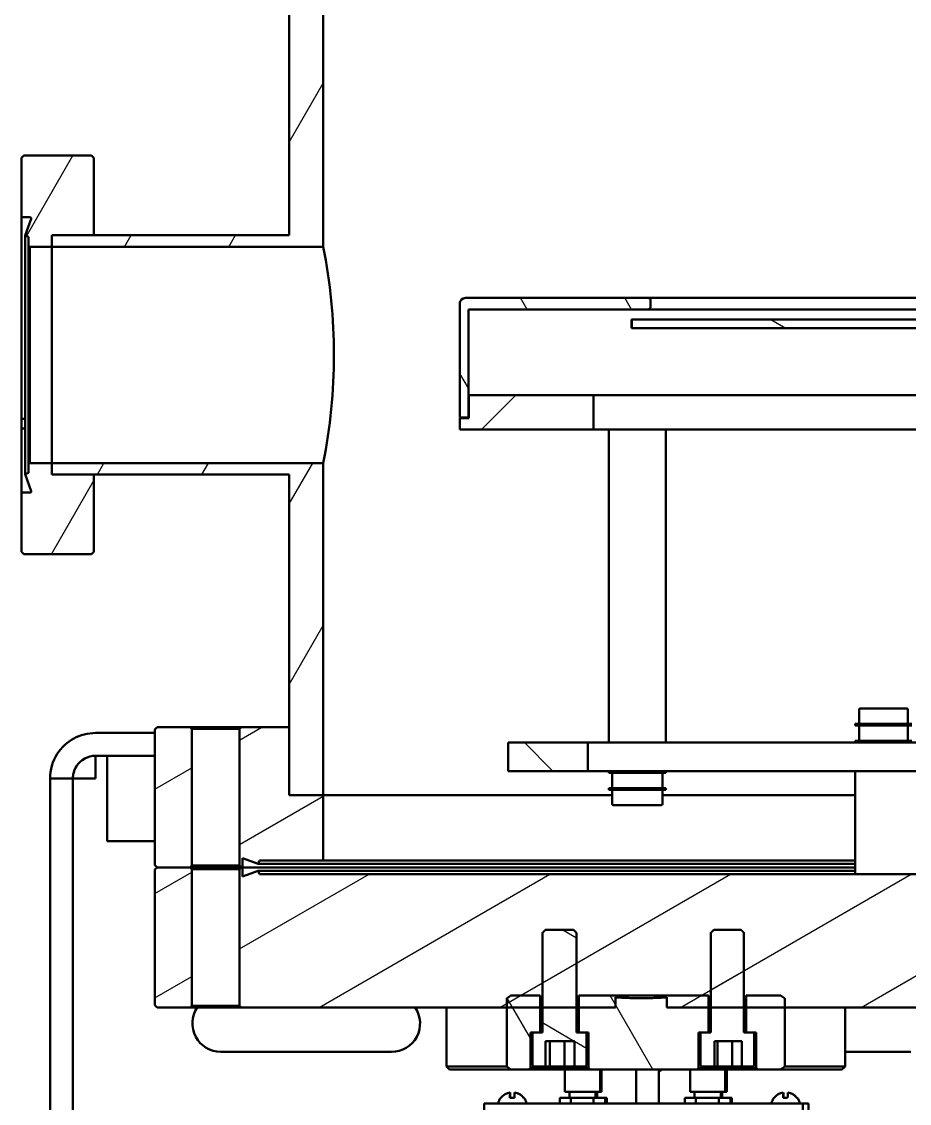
# Model space of a CAD drawing. Header units: millimetres. Extents: x 0 to 420, y 0 to 297.
# Drawn here: x 55.94 to 87.13, y 34.96 to 72.96 of the extents above; entities that cross this region are included whole.
import ezdxf

# ---------------------------------------------------------------- set-up
doc = ezdxf.new("R2010")
doc.units = ezdxf.units.MM
doc.header["$LTSCALE"] = 0.75
doc.layers.add('Hatching', color=7, linetype='Continuous', lineweight=25)
doc.layers.add('Visible', color=7, linetype='Continuous', lineweight=50)

msp = doc.modelspace()

# ---------------------------------------------------------------- hatches: boundary and pattern name
at = {"layer": 'Hatching'}
h = msp.add_hatch(dxfattribs=at)
h.set_pattern_fill('ANSI31', color=256, angle=15, style=0)
h.paths.add_polyline_path([(65.3393, 113.4511), (62.4793, 113.4511), (60.9993, 113.4511), (60.9993, 113.0511), (66.5393, 113.0511), (66.5393, 124.7111), (65.3393, 124.7111), (65.3393, 122.3311)], flags=0)
h.paths.add_polyline_path([(56.9993, 57.0511), (58.4793, 57.0511), (65.3393, 57.0511), (65.3393, 48.1711), (65.3393, 45.7911), (66.5393, 45.7911), (66.5393, 57.4511), (56.9993, 57.4511)], flags=0)
h.paths.add_polyline_path([(65.3393, 94.0511), (59.4393, 94.0511), (57.8393, 94.0511), (57.8393, 93.6511), (66.5393, 93.6511), (66.5393, 105.4511), (60.9993, 105.4511), (60.9993, 105.0511), (62.4793, 105.0511), (65.3393, 105.0511)], flags=0)
h.paths.add_polyline_path([(57.8393, 80.4511), (59.4393, 80.4511), (65.3393, 80.4511), (65.3393, 65.4511), (58.4793, 65.4511), (56.9993, 65.4511), (56.9993, 65.0511), (66.5393, 65.0511), (66.5393, 80.8511), (57.8393, 80.8511)], flags=0)
h.paths.add_polyline_path([(114.0393, 94.0511), (112.4393, 94.0511), (106.5393, 94.0511), (106.5393, 122.3311), (106.5393, 124.7111), (105.3393, 124.7111), (105.3393, 93.6511), (114.0393, 93.6511)], flags=0)
h.paths.add_polyline_path([(106.5393, 80.4511), (112.4393, 80.4511), (114.0393, 80.4511), (114.0393, 80.8511), (105.3393, 80.8511), (105.3393, 45.7911), (106.5393, 45.7911), (106.5393, 48.1711)], flags=0)
h = msp.add_hatch(dxfattribs=at)
h.set_pattern_fill('ANSI31', color=256, angle=15, style=0)
edge = h.paths.add_edge_path(flags=0)
edge.add_line((56.0593, 65.4411), (56.1793, 65.3974))
edge.add_line((56.1793, 65.3974), (56.1793, 65.0939))
edge.add_line((56.1793, 65.0939), (56.2221, 65.0511))
edge.add_line((56.2221, 65.0511), (56.9993, 65.0511))
edge.add_line((56.9993, 65.0511), (56.9993, 65.4511))
edge.add_line((56.9993, 65.4511), (58.4793, 65.4511))
edge.add_line((58.4793, 65.4511), (58.4793, 68.1711))
edge.add_line((58.4793, 68.1711), (58.3993, 68.2511))
edge.add_line((58.3993, 68.2511), (56.0193, 68.2511))
edge.add_line((56.0193, 68.2511), (55.9393, 68.1711))
edge.add_line((55.9393, 68.1711), (55.9393, 66.0861))
edge.add_line((55.9393, 66.0861), (56.2369, 66.0861))
edge.add_ellipse((56.2369, 66.0461), major_axis=(0, 0.04), ratio=1, start_angle=-110, end_angle=0, ccw=False)
edge.add_line((56.2745, 66.0324), (56.0593, 65.4411))
edge = h.paths.add_edge_path(flags=0)
edge.add_line((56.1793, 57.1048), (56.0593, 57.0611))
edge.add_line((56.0593, 57.0611), (56.2745, 56.4698))
edge.add_ellipse((56.2369, 56.4561), major_axis=(0.0376, 0.0137), ratio=1, start_angle=-110, end_angle=0, ccw=False)
edge.add_line((56.2369, 56.4161), (55.9393, 56.4161))
edge.add_line((55.9393, 56.4161), (55.9393, 54.3311))
edge.add_line((55.9393, 54.3311), (56.0193, 54.2511))
edge.add_line((56.0193, 54.2511), (58.3993, 54.2511))
edge.add_line((58.3993, 54.2511), (58.4793, 54.3311))
edge.add_line((58.4793, 54.3311), (58.4793, 57.0511))
edge.add_line((58.4793, 57.0511), (56.9993, 57.0511))
edge.add_line((56.9993, 57.0511), (56.9993, 57.4511))
edge.add_line((56.9993, 57.4511), (56.2221, 57.4511))
edge.add_line((56.2221, 57.4511), (56.1793, 57.4082))
edge.add_line((56.1793, 57.4082), (56.1793, 57.1048))
h = msp.add_hatch(dxfattribs=at)
h.set_pattern_fill('ANSI31', color=256, angle=75, style=0)
edge = h.paths.add_edge_path(flags=0)
edge.add_line((71.3352, 59.0511), (71.6353, 59.0511))
edge.add_line((71.6353, 59.0511), (71.6353, 62.8511))
edge.add_line((71.6353, 62.8511), (77.956, 62.8511))
edge.add_spline(control_points=[(77.956, 62.8511), (77.9658, 62.8511), (77.9775, 62.8534), (77.9957, 62.861), (78.0056, 62.8675), (78.0195, 62.8815), (78.0261, 62.8913), (78.0337, 62.9096), (78.036, 62.9212), (78.036, 62.9311)], knot_values=[0.0592444, 0.0592444, 0.0592444, 0.0592444, 0.0740572, 0.0740572, 0.0888685, 0.0888685, 0.1036794, 0.1036794, 0.1184889, 0.1184889, 0.1184889, 0.1184889], degree=3, periodic=0)
edge.add_line((78.036, 62.9311), (78.036, 63.1711))
edge.add_spline(control_points=[(78.036, 63.1711), (78.036, 63.181), (78.0337, 63.1926), (78.0261, 63.2108), (78.0195, 63.2207), (78.0056, 63.2346), (77.9957, 63.2412), (77.9775, 63.2488), (77.9658, 63.2511), (77.956, 63.2511)], knot_values=[0.1184889, 0.1184889, 0.1184889, 0.1184889, 0.1332975, 0.1332975, 0.1481077, 0.1481077, 0.1629198, 0.1629198, 0.1777333, 0.1777333, 0.1777333, 0.1777333], degree=3, periodic=0)
edge.add_line((77.956, 63.2511), (71.5353, 63.2511))
edge.add_spline(control_points=[(71.5353, 63.2511), (71.5106, 63.2511), (71.4815, 63.2453), (71.4359, 63.2264), (71.4113, 63.21), (71.3764, 63.1751), (71.3599, 63.1504), (71.341, 63.1048), (71.3352, 63.0758), (71.3352, 63.0511)], knot_values=[-0.1481008, -0.1481008, -0.1481008, -0.1481008, -0.1110737, -0.1110737, -0.0740478, -0.0740478, -0.0370233, -0.0370233, 0, 0, 0, 0], degree=3, periodic=0)
edge.add_line((71.3352, 63.0511), (71.3352, 59.0511))
edge = h.paths.add_edge_path(flags=0)
edge.add_line((100.4334, 59.0511), (100.7335, 59.0511))
edge.add_line((100.7335, 59.0511), (100.7335, 63.0511))
edge.add_spline(control_points=[(100.7335, 63.0511), (100.7335, 63.0758), (100.7277, 63.1048), (100.7088, 63.1504), (100.6923, 63.1751), (100.6574, 63.21), (100.6328, 63.2264), (100.5872, 63.2453), (100.5581, 63.2511), (100.5334, 63.2511)], knot_values=[0, 0, 0, 0, 0.0370233, 0.0370233, 0.0740478, 0.0740478, 0.1110737, 0.1110737, 0.1481008, 0.1481008, 0.1481008, 0.1481008], degree=3, periodic=0)
edge.add_line((100.5334, 63.2511), (96.193, 63.2511))
edge.add_line((96.193, 63.2511), (96.193, 62.8511))
edge.add_line((96.193, 62.8511), (100.4334, 62.8511))
edge.add_line((100.4334, 62.8511), (100.4334, 59.0511))
edge = h.paths.add_edge_path(flags=0)
edge.add_line((94.1127, 62.8511), (95.873, 62.8511))
edge.add_line((95.873, 62.8511), (95.873, 63.2511))
edge.add_line((95.873, 63.2511), (94.1127, 63.2511))
edge.add_spline(control_points=[(94.1127, 63.2511), (94.1029, 63.2511), (94.0912, 63.2488), (94.073, 63.2412), (94.0631, 63.2346), (94.0492, 63.2207), (94.0426, 63.2108), (94.035, 63.1926), (94.0327, 63.181), (94.0327, 63.1711)], knot_values=[0.0592444, 0.0592444, 0.0592444, 0.0592444, 0.0740579, 0.0740579, 0.08887, 0.08887, 0.1036802, 0.1036802, 0.1184889, 0.1184889, 0.1184889, 0.1184889], degree=3, periodic=0)
edge.add_line((94.0327, 63.1711), (94.0327, 62.9311))
edge.add_spline(control_points=[(94.0327, 62.9311), (94.0327, 62.9212), (94.035, 62.9096), (94.0426, 62.8913), (94.0492, 62.8815), (94.0631, 62.8675), (94.073, 62.861), (94.0912, 62.8534), (94.1029, 62.8511), (94.1127, 62.8511)], knot_values=[0.1184889, 0.1184889, 0.1184889, 0.1184889, 0.1332983, 0.1332983, 0.1481092, 0.1481092, 0.1629205, 0.1629205, 0.1777333, 0.1777333, 0.1777333, 0.1777333], degree=3, periodic=0)
h = msp.add_hatch(dxfattribs=at)
h.set_pattern_fill('ANSI31', color=256, angle=105, style=0)
h.paths.add_polyline_path([(94.6938, 62.4911), (77.3749, 62.4911), (77.3749, 62.1911), (94.6938, 62.1911)], flags=0)
h = msp.add_hatch(dxfattribs=at)
h.set_pattern_fill('ANSI31', color=256, style=0)
h.paths.add_polyline_path([(71.3352, 58.6311), (76.0357, 58.6311), (76.0357, 59.8311), (71.6553, 59.8311), (71.6553, 59.0311), (71.3352, 59.0311)], flags=0)
h.paths.add_polyline_path([(96.033, 58.6311), (100.7335, 58.6311), (100.7335, 59.0311), (100.4134, 59.0311), (100.4134, 59.8311), (96.033, 59.8311)], flags=0)
h = msp.add_hatch(dxfattribs=at)
h.set_pattern_fill('ANSI31', color=256, angle=-15, style=0)
h.paths.add_polyline_path([(110.0193, 48.1711), (109.9593, 48.1111), (109.9593, 43.3111), (110.0193, 43.2511), (111.1793, 43.2511), (111.2593, 43.3311), (111.2593, 48.0911), (111.1793, 48.1711)], flags=0)
h.paths.add_polyline_path([(61.9193, 48.1111), (61.8593, 48.1711), (60.6993, 48.1711), (60.6193, 48.0911), (60.6193, 43.3311), (60.6993, 43.2511), (61.8593, 43.2511), (61.9193, 43.3111)], flags=0)
h.paths.add_polyline_path([(105.3393, 45.7911), (105.3393, 43.4911), (107.5856, 43.4911), (107.6293, 43.3711), (108.1743, 43.5694), (108.1743, 43.2511), (108.2193, 43.2511), (108.2793, 43.3111), (108.2793, 48.1111), (108.2193, 48.1711), (106.5393, 48.1711), (106.5393, 45.7911)], flags=0)
h.paths.add_polyline_path([(66.5393, 43.4911), (66.5393, 45.7911), (65.3393, 45.7911), (65.3393, 48.1711), (63.6593, 48.1711), (63.5993, 48.1111), (63.5993, 43.3111), (63.6593, 43.2511), (63.7043, 43.2511), (63.7043, 43.5694), (64.2493, 43.3711), (64.293, 43.4911)], flags=0)
h = msp.add_hatch(dxfattribs=at)
h.set_pattern_fill('ANSI31', color=256, angle=90, style=0)
h.paths.add_polyline_path([(73.0354, 46.6311), (75.8356, 46.6311), (75.8356, 47.6311), (73.0354, 47.6311)], flags=0)
h.paths.add_polyline_path([(96.2331, 46.6311), (99.0333, 46.6311), (99.0333, 47.6311), (96.2331, 47.6311)], flags=0)
h = msp.add_hatch(dxfattribs=at)
h.set_pattern_fill('ANSI31', color=256, angle=-15, style=0)
h.paths.add_polyline_path([(109.9593, 38.3911), (110.0193, 38.3311), (111.1793, 38.3311), (111.2593, 38.4111), (111.2593, 43.1711), (111.1793, 43.2511), (110.0193, 43.2511), (109.9593, 43.1911)], flags=0)
h.paths.add_polyline_path([(61.8593, 38.3311), (61.9193, 38.3911), (61.9193, 43.1911), (61.8593, 43.2511), (60.6993, 43.2511), (60.6193, 43.1711), (60.6193, 38.4111), (60.6993, 38.3311)], flags=0)
edge = h.paths.add_edge_path(flags=0)
edge.add_line((64.293, 43.0111), (64.2493, 43.1311))
edge.add_line((64.2493, 43.1311), (63.7043, 42.9327))
edge.add_line((63.7043, 42.9327), (63.7043, 43.2511))
edge.add_line((63.7043, 43.2511), (63.6593, 43.2511))
edge.add_line((63.6593, 43.2511), (63.5993, 43.1911))
edge.add_line((63.5993, 43.1911), (63.5993, 38.3911))
edge.add_line((63.5993, 38.3911), (63.6593, 38.3311))
edge.add_line((63.6593, 38.3311), (72.9892, 38.3311))
edge.add_line((72.9892, 38.3311), (74.1587, 38.3311))
edge.add_line((74.1587, 38.3311), (74.2389, 38.3311))
edge.add_line((74.2389, 38.3311), (75.4358, 38.3311))
edge.add_line((75.4358, 38.3311), (75.516, 38.3311))
edge.add_line((75.516, 38.3311), (76.8094, 38.3311))
edge.add_line((76.8094, 38.3311), (76.8094, 38.6858))
edge.add_spline(control_points=[(76.8094, 38.6858), (77.7121, 38.6245), (78.6147, 38.6858)], knot_values=[0, 0, 0, 0.9031512, 0.9031512, 0.9031512], weights=[1, 1.0178947, 1], degree=2, periodic=0)
edge.add_line((78.6147, 38.6858), (78.6147, 38.3311))
edge.add_line((78.6147, 38.3311), (80.0708, 38.3311))
edge.add_line((80.0708, 38.3311), (80.1527, 38.3311))
edge.add_line((80.1527, 38.3311), (81.3204, 38.3311))
edge.add_line((81.3204, 38.3311), (81.4023, 38.3311))
edge.add_line((81.4023, 38.3311), (82.7499, 38.3311))
edge.add_line((82.7499, 38.3311), (89.2551, 38.3311))
edge.add_line((89.2551, 38.3311), (91.2481, 38.3311))
edge.add_line((91.2481, 38.3311), (91.6001, 38.3311))
edge.add_line((91.6001, 38.3311), (93.2639, 38.3311))
edge.add_line((93.2639, 38.3311), (93.2639, 38.6858))
edge.add_spline(control_points=[(93.2639, 38.6858), (94.1665, 38.6245), (95.0692, 38.6858)], knot_values=[0, 0, 0, 0.9031512, 0.9031512, 0.9031512], weights=[1, 1.0178947, 1], degree=2, periodic=0)
edge.add_line((95.0692, 38.6858), (95.0692, 38.3311))
edge.add_line((95.0692, 38.3311), (99.0779, 38.3311))
edge.add_line((99.0779, 38.3311), (108.2193, 38.3311))
edge.add_line((108.2193, 38.3311), (108.2793, 38.3911))
edge.add_line((108.2793, 38.3911), (108.2793, 43.1911))
edge.add_line((108.2793, 43.1911), (108.2193, 43.2511))
edge.add_line((108.2193, 43.2511), (108.1743, 43.2511))
edge.add_line((108.1743, 43.2511), (108.1743, 42.9327))
edge.add_line((108.1743, 42.9327), (107.6293, 43.1311))
edge.add_line((107.6293, 43.1311), (107.5856, 43.0111))
edge.add_line((107.5856, 43.0111), (64.293, 43.0111))
h = msp.add_hatch(dxfattribs=at)
h.set_pattern_fill('ANSI31', color=256, angle=105, style=0)
edge = h.paths.add_edge_path(flags=0)
edge.add_line((74.2389, 37.4511), (74.1587, 37.4511))
edge.add_line((74.1587, 37.4511), (73.9284, 37.4511))
edge.add_line((73.9284, 37.4511), (73.8883, 37.4111))
edge.add_line((73.8883, 37.4111), (73.8883, 36.2911))
edge.add_line((73.8883, 36.2911), (73.9284, 36.2511))
edge.add_line((73.9284, 36.2511), (74.3461, 36.2511))
edge.add_line((74.3461, 36.2511), (74.3461, 37.1511))
edge.add_line((74.3461, 37.1511), (75.3599, 37.1511))
edge.add_line((75.3599, 37.1511), (75.3599, 36.2511))
edge.add_line((75.3599, 36.2511), (75.7463, 36.2511))
edge.add_line((75.7463, 36.2511), (75.7864, 36.2911))
edge.add_line((75.7864, 36.2911), (75.7864, 37.4111))
edge.add_line((75.7864, 37.4111), (75.7463, 37.4511))
edge.add_line((75.7463, 37.4511), (75.516, 37.4511))
edge.add_line((75.516, 37.4511), (75.4358, 37.4511))
edge.add_line((75.4358, 37.4511), (75.4358, 38.3311))
edge.add_line((75.4358, 38.3311), (75.4358, 40.9511))
edge.add_spline(control_points=[(75.4358, 40.9511), (75.3811, 41.0057), (75.3355, 41.0511)], knot_values=[0, 0, 0, 0.0708202, 0.0708202, 0.0708202], weights=[1, 1.004184, 1], degree=2, periodic=0)
edge.add_line((75.3355, 41.0511), (74.3392, 41.0511))
edge.add_spline(control_points=[(74.3392, 41.0511), (74.2936, 41.0057), (74.2389, 40.9511)], knot_values=[0, 0, 0, 0.0708202, 0.0708202, 0.0708202], weights=[1, 1.004184, 1], degree=2, periodic=0)
edge.add_line((74.2389, 40.9511), (74.2389, 38.3311))
edge.add_line((74.2389, 38.3311), (74.2389, 37.4511))
h = msp.add_hatch(dxfattribs=at)
h.set_pattern_fill('ANSI31', color=256, angle=-15, style=0)
edge = h.paths.add_edge_path(flags=0)
edge.add_line((80.1527, 37.4511), (80.0708, 37.4511))
edge.add_line((80.0708, 37.4511), (79.8371, 37.4511))
edge.add_spline(control_points=[(79.8371, 37.4511), (79.8174, 37.4315), (79.7967, 37.4111)], knot_values=[0, 0, 0, 0.0284439, 0.0284439, 0.0284439], weights=[1, 1.0002366, 1], degree=2, periodic=0)
edge.add_line((79.7967, 37.4111), (79.7967, 36.2911))
edge.add_spline(control_points=[(79.7967, 36.2911), (79.8174, 36.2706), (79.8371, 36.2511)], knot_values=[0, 0, 0, 0.0284439, 0.0284439, 0.0284439], weights=[1, 1.0002366, 1], degree=2, periodic=0)
edge.add_line((79.8371, 36.2511), (80.28, 36.2511))
edge.add_line((80.28, 36.2511), (80.28, 37.1511))
edge.add_line((80.28, 37.1511), (81.2423, 37.1511))
edge.add_line((81.2423, 37.1511), (81.2423, 36.2511))
edge.add_line((81.2423, 36.2511), (81.636, 36.2511))
edge.add_spline(control_points=[(81.636, 36.2511), (81.6558, 36.2706), (81.6764, 36.2911)], knot_values=[0, 0, 0, 0.0284439, 0.0284439, 0.0284439], weights=[1, 1.0002366, 1], degree=2, periodic=0)
edge.add_line((81.6764, 36.2911), (81.6764, 37.4111))
edge.add_spline(control_points=[(81.6764, 37.4111), (81.6558, 37.4315), (81.636, 37.4511)], knot_values=[0, 0, 0, 0.0284439, 0.0284439, 0.0284439], weights=[1, 1.0002366, 1], degree=2, periodic=0)
edge.add_line((81.636, 37.4511), (81.4023, 37.4511))
edge.add_line((81.4023, 37.4511), (81.3204, 37.4511))
edge.add_line((81.3204, 37.4511), (81.3204, 38.3311))
edge.add_line((81.3204, 38.3311), (81.3204, 40.9511))
edge.add_spline(control_points=[(81.3204, 40.9511), (81.264, 41.0059), (81.217, 41.0511)], knot_values=[0, 0, 0, 0.071906, 0.071906, 0.071906], weights=[1, 1.0044434, 1], degree=2, periodic=0)
edge.add_line((81.217, 41.0511), (80.2561, 41.0511))
edge.add_spline(control_points=[(80.2561, 41.0511), (80.2091, 41.0059), (80.1527, 40.9511)], knot_values=[0, 0, 0, 0.071906, 0.071906, 0.071906], weights=[1, 1.0044434, 1], degree=2, periodic=0)
edge.add_line((80.1527, 40.9511), (80.1527, 38.3311))
edge.add_line((80.1527, 38.3311), (80.1527, 37.4511))
h = msp.add_hatch(dxfattribs=at)
h.set_pattern_fill('ANSI31', color=256, angle=75, style=0)
edge = h.paths.add_edge_path(flags=0)
edge.add_spline(control_points=[(82.6053, 36.1511), (82.6771, 36.2003), (82.7499, 36.2511)], knot_values=[0.0005789, 0.0005789, 0.0005789, 0.0884576, 0.0884576, 0.0884576], weights=[1.0000007, 1.0000544, 1], degree=2, periodic=0)
edge.add_line((82.7499, 36.2511), (82.7499, 38.3311))
edge.add_line((82.7499, 38.3311), (82.7499, 38.6511))
edge.add_spline(control_points=[(82.7499, 38.6511), (82.6771, 38.7018), (82.6053, 38.7511)], knot_values=[0, 0, 0, 0.0878844, 0.0878844, 0.0878844], weights=[1, 1.0000541, 1], degree=2, periodic=0)
edge.add_line((82.6053, 38.7511), (81.4023, 38.7511))
edge.add_line((81.4023, 38.7511), (81.4023, 38.3311))
edge.add_line((81.4023, 38.3311), (81.4023, 37.4511))
edge.add_line((81.4023, 37.4511), (81.636, 37.4511))
edge.add_line((81.636, 37.4511), (81.7471, 37.4511))
edge.add_line((81.7471, 37.4511), (81.7471, 36.2111))
edge.add_spline(control_points=[(81.7471, 36.2111), (81.7765, 36.182), (81.8077, 36.1511)], knot_values=[0, 0, 0, 0.0426138, 0.0426138, 0.0426138], weights=[1, 1.0004157, 1.0000002], degree=2, periodic=0)
edge.add_line((81.8077, 36.1511), (82.6053, 36.1511))
edge = h.paths.add_edge_path(flags=0)
edge.add_spline(control_points=[(72.9892, 36.2511), (73.062, 36.2003), (73.1338, 36.1511)], knot_values=[0, 0, 0, 0.0878788, 0.0878788, 0.0878788], weights=[1, 1.0000544, 1.0000007], degree=2, periodic=0)
edge.add_line((73.1338, 36.1511), (73.7582, 36.1511))
edge.add_line((73.7582, 36.1511), (73.8182, 36.2111))
edge.add_line((73.8182, 36.2111), (73.8182, 37.4511))
edge.add_line((73.8182, 37.4511), (73.9284, 37.4511))
edge.add_line((73.9284, 37.4511), (74.1587, 37.4511))
edge.add_line((74.1587, 37.4511), (74.1587, 38.3311))
edge.add_line((74.1587, 38.3311), (74.1587, 38.7511))
edge.add_line((74.1587, 38.7511), (73.1338, 38.7511))
edge.add_spline(control_points=[(73.1338, 38.7511), (73.062, 38.7018), (72.9892, 38.6511)], knot_values=[0, 0, 0, 0.0878844, 0.0878844, 0.0878844], weights=[1, 1.0000541, 1], degree=2, periodic=0)
edge.add_line((72.9892, 38.6511), (72.9892, 38.3311))
edge.add_line((72.9892, 38.3311), (72.9892, 36.2511))
edge = h.paths.add_edge_path(flags=0)
edge.add_line((75.9165, 36.1511), (79.6655, 36.1511))
edge.add_spline(control_points=[(79.6655, 36.1511), (79.6966, 36.182), (79.726, 36.2111)], knot_values=[0.0000095, 0.0000095, 0.0000095, 0.0426233, 0.0426233, 0.0426233], weights=[1.0000002, 1.0004157, 1], degree=2, periodic=0)
edge.add_line((79.726, 36.2111), (79.726, 37.4511))
edge.add_line((79.726, 37.4511), (79.8371, 37.4511))
edge.add_line((79.8371, 37.4511), (80.0708, 37.4511))
edge.add_line((80.0708, 37.4511), (80.0708, 38.3311))
edge.add_line((80.0708, 38.3311), (80.0708, 38.7511))
edge.add_line((80.0708, 38.7511), (75.516, 38.7511))
edge.add_line((75.516, 38.7511), (75.516, 38.3311))
edge.add_line((75.516, 38.3311), (75.516, 37.4511))
edge.add_line((75.516, 37.4511), (75.7463, 37.4511))
edge.add_line((75.7463, 37.4511), (75.8564, 37.4511))
edge.add_line((75.8564, 37.4511), (75.8564, 36.2111))
edge.add_line((75.8564, 36.2111), (75.9165, 36.1511))

# ---------------------------------------------------------------- linework, layer by layer
at = {"layer": 'Visible', "extrusion": (-1e-16, -1, 0)}
for p, q in [((66.5393, 65.0511), (66.5393, 80.8511)), ((65.3393, 80.4511), (65.3393, 65.4511)), ((56.0193, 68.2511), (55.9393, 68.1711)), ((55.9393, 68.1711), (55.9393, 66.0861)), ((58.3993, 68.2511), (56.0193, 68.2511)), ((58.4793, 68.1711), (58.3993, 68.2511)), ((58.4793, 65.4511), (58.4793, 68.1711)), ((55.9393, 66.0861), (56.2369, 66.0861)), ((55.9393, 66.0861), (55.9393, 59.0089)), ((56.2745, 66.0324), (56.0593, 65.4411)), ((56.0593, 65.4411), (56.1793, 65.3974)), ((56.0593, 65.4411), (56.0593, 57.0611)), ((56.1793, 65.3974), (56.1793, 65.0939)), ((65.3393, 65.4511), (56.9993, 65.4511)), ((56.9993, 65.4511), (56.9993, 65.0511)), ((56.9993, 65.0511), (56.9993, 65.4511)), ((56.9993, 65.4511), (58.4793, 65.4511)), ((56.1793, 65.0939), (56.2221, 65.0511)), ((56.1793, 57.4082), (56.1793, 65.0939)), ((56.2221, 65.0511), (56.9993, 65.0511)), ((56.2221, 57.4511), (56.2221, 65.0511)), ((56.9993, 65.0511), (66.5393, 65.0511)), ((56.9993, 65.0511), (56.9993, 57.4511)), ((56.9993, 65.0511), (56.9993, 57.4511)), ((77.956, 63.2511), (71.5353, 63.2511)), ((77.956, 63.2511), (94.1127, 63.2511)), ((78.036, 62.9311), (78.036, 63.1711)), ((71.3344, 59.0511), (71.3344, 63.0511)), ((71.3352, 63.0511), (71.3352, 59.0511)), ((71.6353, 59.0511), (71.6353, 62.8511)), ((71.6353, 62.8511), (77.956, 62.8511)), ((94.1127, 62.8511), (77.956, 62.8511)), ((77.3734, 62.4911), (77.3749, 62.4911)), ((77.3734, 62.4911), (77.3734, 62.1911)), ((94.6938, 62.4911), (77.3749, 62.4911)), ((77.3749, 62.4911), (77.3749, 62.1911)), ((77.3734, 62.1911), (77.3749, 62.1911)), ((77.3749, 62.1911), (94.6938, 62.1911)), ((71.6553, 59.8311), (71.6543, 59.8311)), ((71.6543, 59.0311), (71.6543, 59.8311)), ((76.0357, 59.8311), (71.6553, 59.8311)), ((71.6553, 59.8311), (71.6553, 59.0311)), ((76.0357, 58.6311), (76.0357, 59.8311)), ((96.033, 59.8311), (76.0357, 59.8311)), ((56.0593, 59.0089), (55.9393, 59.0089)), ((55.9393, 59.0089), (55.9393, 58.6624)), ((71.3352, 59.0511), (71.3344, 59.0511)), ((71.3352, 59.0311), (71.3344, 59.0311)), ((71.3344, 58.6311), (71.3344, 59.0311)), ((71.3352, 59.0511), (71.6353, 59.0511)), ((71.6553, 59.0311), (71.3352, 59.0311)), ((71.3352, 59.0311), (71.3352, 58.6311)), ((71.6353, 59.0511), (71.6543, 59.0511)), ((55.9393, 58.6624), (55.9393, 56.4161)), ((55.9393, 58.6624), (56.0593, 58.6624)), ((71.3352, 58.6311), (71.3344, 58.6311)), ((71.3352, 58.6311), (76.0357, 58.6311)), ((96.033, 58.6311), (76.0357, 58.6311)), ((76.5721, 47.6311), (76.5721, 58.6311)), ((78.5721, 47.6311), (78.5721, 58.6311)), ((56.2221, 57.4511), (56.1793, 57.4082)), ((56.1793, 57.4082), (56.1793, 57.1048)), ((56.9993, 57.4511), (56.2221, 57.4511)), ((66.5393, 57.4511), (56.9993, 57.4511)), ((56.9993, 57.4511), (56.9993, 57.0511)), ((56.9993, 57.0511), (56.9993, 57.4511)), ((66.5393, 45.7911), (66.5393, 57.4511)), ((56.1793, 57.1048), (56.0593, 57.0611)), ((56.0593, 57.0611), (56.2745, 56.4698)), ((56.9993, 57.0511), (65.3393, 57.0511)), ((58.4793, 57.0511), (56.9993, 57.0511)), ((58.4793, 54.3311), (58.4793, 57.0511)), ((65.3393, 57.0511), (65.3393, 45.7911)), ((56.2369, 56.4161), (55.9393, 56.4161)), ((55.9393, 56.4161), (55.9393, 54.3311)), ((55.9393, 54.3311), (56.0193, 54.2511)), ((56.0193, 54.2511), (58.3993, 54.2511)), ((58.3993, 54.2511), (58.4793, 54.3311)), ((85.363, 48.3311), (85.363, 48.7911)), ((85.403, 48.8311), (85.5437, 48.8311)), ((86.3684, 48.8311), (85.5437, 48.8311)), ((87.0406, 48.8311), (86.3684, 48.8311)), ((87.0806, 48.3311), (87.0806, 48.7911)), ((87.2218, 48.2911), (85.2218, 48.2911)), ((85.2218, 48.2311), (85.2218, 48.2911)), ((60.6193, 47.9711), (58.5393, 47.9711)), ((60.6993, 48.1711), (60.6193, 48.0911)), ((60.6193, 48.0911), (60.6193, 43.3311)), ((61.8593, 48.1711), (60.6993, 48.1711)), ((61.9193, 48.1111), (61.8593, 48.1711)), ((61.8593, 48.1711), (63.6593, 48.1711)), ((61.9193, 43.3111), (61.9193, 48.1111)), ((63.5993, 48.1111), (61.9193, 48.1111)), ((63.6593, 48.1711), (63.5993, 48.1111)), ((63.5993, 48.1111), (63.5993, 43.3111)), ((65.3393, 48.1711), (63.6593, 48.1711)), ((65.3393, 45.7911), (65.3393, 48.1711)), ((87.2218, 48.2311), (85.2218, 48.2311)), ((85.363, 47.7311), (85.363, 48.1911)), ((87.0806, 47.7311), (87.0806, 48.1911)), ((73.0354, 47.6311), (73.0344, 47.6311)), ((73.0344, 46.6311), (73.0344, 47.6311)), ((75.8356, 47.6311), (73.0354, 47.6311)), ((73.0354, 47.6311), (73.0354, 46.6311)), ((75.8356, 46.6311), (75.8356, 47.6311)), ((75.8356, 47.6311), (96.2331, 47.6311)), ((87.2218, 47.6911), (85.2218, 47.6911)), ((85.2218, 47.6311), (85.2218, 47.6911)), ((60.1842, 47.1711), (58.5393, 47.1711)), ((58.5393, 47.1711), (58.5393, 46.3711)), ((58.9393, 44.1711), (58.9393, 47.1711)), ((60.1842, 47.1711), (60.6193, 47.1711)), ((57.3873, 46.3711), (56.9393, 46.3711)), ((56.9393, 46.1101), (56.9393, 46.3711)), ((57.7393, 46.3711), (57.3873, 46.3711)), ((57.7393, 46.3711), (57.7393, 46.1101)), ((58.5393, 46.3711), (57.7393, 46.3711)), ((73.0354, 46.6311), (73.0344, 46.6311)), ((73.0354, 46.6311), (75.8356, 46.6311)), ((75.8356, 46.6311), (96.2331, 46.6311)), ((76.5721, 46.6311), (76.5721, 46.5711)), ((76.5721, 46.5711), (78.5721, 46.5711)), ((76.6888, 46.5311), (76.6888, 46.0711)), ((78.4554, 46.5311), (78.4554, 46.0711)), ((78.5721, 46.6311), (78.5721, 46.5711)), ((85.2218, 43.0111), (85.2218, 46.6311)), ((56.9393, 34.0535), (56.9393, 46.1101)), ((57.7393, 46.1101), (57.7393, 34.0535)), ((76.5721, 46.0311), (78.5721, 46.0311)), ((76.5721, 46.0311), (76.5721, 45.9711)), ((78.5721, 46.0311), (78.5721, 45.9711)), ((65.3393, 45.7911), (66.5393, 45.7911)), ((66.5393, 45.7911), (65.3393, 45.7911)), ((76.6888, 45.7911), (66.5393, 45.7911)), ((66.5393, 43.4911), (66.5393, 45.7911)), ((66.5393, 45.7911), (76.6888, 45.7911)), ((76.5721, 45.9711), (78.5721, 45.9711)), ((76.6888, 45.9311), (76.6888, 45.4711)), ((78.4554, 45.9311), (78.4554, 45.4711)), ((85.2218, 45.7911), (78.4554, 45.7911)), ((78.4554, 45.7911), (85.2218, 45.7911)), ((76.7288, 45.4311), (77.3346, 45.4311)), ((77.3346, 45.4311), (78.1874, 45.4311)), ((78.4154, 45.4311), (78.1874, 45.4311)), ((59.3199, 44.1711), (58.9393, 44.1711)), ((59.3199, 44.1711), (60.6193, 44.1711)), ((60.6193, 43.3311), (60.6993, 43.2511)), ((63.7043, 43.2511), (63.7043, 43.5694)), ((63.7043, 43.5694), (64.2493, 43.3711)), ((64.2493, 43.3711), (64.293, 43.4911)), ((85.2218, 43.3711), (64.2493, 43.3711)), ((64.293, 43.4911), (66.5393, 43.4911)), ((66.5393, 43.4911), (85.2218, 43.4911)), ((60.6993, 43.2511), (60.6193, 43.1711)), ((60.6193, 43.1711), (60.6193, 38.4111)), ((61.8593, 43.2511), (60.6993, 43.2511)), ((60.6993, 43.2511), (61.8593, 43.2511)), ((61.8593, 43.2511), (61.9193, 43.3111)), ((61.9193, 43.1911), (61.8593, 43.2511)), ((61.8593, 43.2511), (63.6593, 43.2511)), ((63.6593, 43.2511), (61.8593, 43.2511)), ((61.9193, 43.3111), (63.5993, 43.3111)), ((61.9193, 38.3911), (61.9193, 43.1911)), ((63.5993, 43.1911), (61.9193, 43.1911)), ((63.5993, 43.3111), (63.6593, 43.2511)), ((63.6593, 43.2511), (63.5993, 43.1911)), ((63.5993, 43.1911), (63.5993, 38.3911)), ((63.7043, 43.2511), (63.6593, 43.2511)), ((63.6593, 43.2511), (63.7043, 43.2511)), ((63.7043, 42.9327), (63.7043, 43.2511)), ((63.7043, 43.2511), (85.2218, 43.2511)), ((85.2218, 43.2511), (63.7043, 43.2511)), ((64.2493, 43.1311), (63.7043, 42.9327)), ((64.293, 43.0111), (64.2493, 43.1311)), ((64.2493, 43.1311), (85.2218, 43.1311)), ((107.5856, 43.0111), (64.293, 43.0111)), ((75.3355, 41.0511), (74.3392, 41.0511)), ((81.217, 41.0511), (80.2561, 41.0511)), ((74.2389, 40.9511), (74.2389, 37.4511)), ((75.4358, 37.4511), (75.4358, 40.9511)), ((80.1527, 40.9511), (80.1527, 37.4511)), ((81.3204, 37.4511), (81.3204, 40.9511)), ((60.6193, 38.4111), (60.6993, 38.3311)), ((61.8593, 38.3311), (61.9193, 38.3911)), ((61.9193, 38.3911), (63.5993, 38.3911)), ((63.5993, 38.3911), (63.6593, 38.3311)), ((72.9892, 38.6511), (72.9892, 36.2511)), ((74.1587, 38.7511), (73.1338, 38.7511)), ((74.1587, 37.4511), (74.1587, 38.7511)), ((80.0708, 38.7511), (75.516, 38.7511)), ((75.516, 38.7511), (75.516, 37.4511)), ((76.8094, 38.3311), (76.8094, 38.6858)), ((78.6147, 38.6858), (78.6147, 38.3311)), ((80.0708, 37.4511), (80.0708, 38.7511)), ((82.6053, 38.7511), (81.4023, 38.7511)), ((81.4023, 38.7511), (81.4023, 37.4511)), ((82.7499, 36.2511), (82.7499, 38.6511)), ((60.6993, 38.3311), (61.8593, 38.3311)), ((63.6593, 38.3311), (61.8593, 38.3311)), ((63.6593, 38.3311), (76.8094, 38.3311)), ((70.8695, 38.3311), (70.8695, 36.2511)), ((78.6147, 38.3311), (93.2639, 38.3311)), ((84.8695, 38.3311), (84.8695, 36.2511)), ((73.8182, 36.2111), (73.8182, 37.4511)), ((73.8182, 37.4511), (74.1587, 37.4511)), ((73.9284, 37.4511), (73.8883, 37.4111)), ((73.8883, 37.4111), (73.8883, 36.2911)), ((74.2389, 37.4511), (73.9284, 37.4511)), ((75.7463, 37.4511), (75.4358, 37.4511)), ((75.516, 37.4511), (75.8564, 37.4511)), ((75.7864, 37.4111), (75.7463, 37.4511)), ((75.7864, 36.2911), (75.7864, 37.4111)), ((75.8564, 37.4511), (75.8564, 36.2111)), ((79.726, 36.2111), (79.726, 37.4511)), ((79.726, 37.4511), (80.0708, 37.4511)), ((79.7967, 37.4111), (79.7967, 36.2911)), ((80.1527, 37.4511), (79.8371, 37.4511)), ((81.636, 37.4511), (81.3204, 37.4511)), ((81.4023, 37.4511), (81.7471, 37.4511)), ((81.6764, 36.2911), (81.6764, 37.4111)), ((81.7471, 37.4511), (81.7471, 36.2111)), ((74.3461, 36.2511), (74.3461, 37.1511)), ((74.3461, 37.1511), (75.3599, 37.1511)), ((74.4932, 36.2511), (74.4932, 37.1511)), ((75.0079, 36.2511), (75.0079, 37.1511)), ((75.3599, 37.1511), (75.3599, 36.2511)), ((80.28, 36.2511), (80.28, 37.1511)), ((80.28, 37.1511), (81.2423, 37.1511)), ((80.3924, 36.2511), (80.3924, 37.1511)), ((80.9071, 36.2511), (80.9071, 37.1511)), ((81.2423, 37.1511), (81.2423, 36.2511)), ((68.9393, 36.7711), (62.9393, 36.7711)), ((87.1815, 36.7711), (84.8695, 36.7711)), ((70.8695, 36.2511), (72.9892, 36.2511)), ((70.9321, 36.1885), (70.8695, 36.2511)), ((70.9774, 36.1511), (73.1338, 36.1511)), ((73.1338, 36.1511), (73.7582, 36.1511)), ((73.7582, 36.1511), (73.8182, 36.2111)), ((75.9165, 36.1511), (73.7582, 36.1511)), ((75.8564, 36.2111), (73.8182, 36.2111)), ((73.8883, 36.2911), (73.9284, 36.2511)), ((73.9284, 36.2511), (74.3461, 36.2511)), ((74.3461, 36.2511), (74.4932, 36.2511)), ((74.4932, 36.2511), (75.0079, 36.2511)), ((75.0079, 36.2511), (75.3599, 36.2511)), ((75.024, 36.1511), (75.024, 35.3611)), ((75.3599, 36.2511), (75.7463, 36.2511)), ((75.7463, 36.2511), (75.7864, 36.2911)), ((75.8564, 36.2111), (75.9165, 36.1511)), ((75.9165, 36.1511), (79.6655, 36.1511)), ((76.264, 36.1511), (76.264, 35.3611)), ((76.3157, 36.1511), (76.3157, 35.3611)), ((77.5277, 36.1511), (77.5277, 34.9611)), ((78.3277, 36.1511), (78.3277, 34.9611)), ((79.4234, 36.1511), (79.4234, 35.3611)), ((81.8077, 36.1511), (79.6655, 36.1511)), ((81.7471, 36.2111), (79.726, 36.2111)), ((79.8371, 36.2511), (80.28, 36.2511)), ((80.28, 36.2511), (80.3924, 36.2511)), ((80.3924, 36.2511), (80.9071, 36.2511)), ((80.6634, 36.1511), (80.6634, 35.3611)), ((80.7151, 36.1511), (80.7151, 35.3611)), ((80.9071, 36.2511), (81.2423, 36.2511)), ((81.2423, 36.2511), (81.636, 36.2511)), ((81.8077, 36.1511), (82.6053, 36.1511)), ((82.6053, 36.1511), (84.7474, 36.1511)), ((82.7499, 36.2511), (84.8695, 36.2511)), ((84.7617, 36.1511), (84.7474, 36.1511)), ((84.807, 36.1885), (84.8695, 36.2511)), ((73.1004, 35.1611), (73.1004, 35.3484)), ((73.103, 35.1611), (73.103, 35.3484)), ((73.263, 35.348), (73.263, 35.3484)), ((76.264, 35.3611), (75.024, 35.3611)), ((75.184, 35.3611), (75.184, 35.1611)), ((76.104, 35.3611), (76.104, 35.1611)), ((76.1557, 35.3611), (76.1557, 35.1611)), ((76.3157, 35.3611), (76.264, 35.3611)), ((80.6634, 35.3611), (79.4234, 35.3611)), ((79.5834, 35.3611), (79.5834, 35.1611)), ((80.5034, 35.3611), (80.5034, 35.1611)), ((80.5551, 35.3611), (80.5551, 35.1611)), ((80.7151, 35.3611), (80.6634, 35.3611)), ((82.6991, 35.1611), (82.6991, 35.3484)), ((82.7017, 35.1611), (82.7017, 35.3484)), ((82.8617, 35.348), (82.8617, 35.3484)), ((83.3892, 34.9611), (72.1877, 34.9611)), ((72.1877, 34.9611), (72.1877, 34.6611)), ((72.7822, 35.1611), (72.7755, 35.1611)), ((73.2552, 35.1611), (73.0953, 35.1611)), ((73.5879, 35.1611), (73.5786, 35.1611)), ((75.2327, 35.1611), (74.8441, 35.1611)), ((74.8441, 35.1611), (74.8441, 34.9611)), ((76.0326, 35.1611), (75.2327, 35.1611)), ((75.2327, 35.1611), (75.2327, 34.9611)), ((76.4439, 35.1611), (76.0326, 35.1611)), ((76.0326, 35.1611), (76.0326, 34.9611)), ((76.4956, 35.1611), (76.4439, 35.1611)), ((76.4439, 35.1611), (76.4439, 34.9611)), ((76.4956, 35.1611), (76.4956, 34.9611)), ((79.6321, 35.1611), (79.2435, 35.1611)), ((79.2435, 35.1611), (79.2435, 34.9611)), ((80.432, 35.1611), (79.6321, 35.1611)), ((79.6321, 35.1611), (79.6321, 34.9611)), ((80.8433, 35.1611), (80.432, 35.1611)), ((80.432, 35.1611), (80.432, 34.9611)), ((80.895, 35.1611), (80.8433, 35.1611)), ((80.8433, 35.1611), (80.8433, 34.9611)), ((80.895, 35.1611), (80.895, 34.9611)), ((82.3809, 35.1611), (82.3742, 35.1611)), ((82.854, 35.1611), (82.694, 35.1611)), ((83.1866, 35.1611), (83.1773, 35.1611)), ((83.3892, 34.6611), (83.3892, 34.9611)), ((83.3892, 34.9611), (83.5868, 34.9611)), ((83.5868, 34.9611), (83.5868, 34.9611)), ((83.5868, 34.6611), (83.5868, 34.9611))]:
    msp.add_line(p, q, dxfattribs=at)
at = {"layer": 'Visible', "extrusion": (0, 0, -1)}
for centre, radius, start, end in [((-56.2369, 66.0461), 0.04, 90, 200), ((-71.5344, 63.0511), 0.2, 0, 90), ((-56.2369, 56.4561), 0.04, 160, 270), ((-85.403, 48.7911), 0.04, 0, 90), ((-87.0406, 48.7911), 0.04, 90, 180), ((-85.403, 48.3311), 0.04, 270, 0), ((-87.0406, 48.3311), 0.04, 180, 270), ((-85.403, 48.1911), 0.04, 0, 90), ((-87.0406, 48.1911), 0.04, 90, 180), ((-85.403, 47.7311), 0.04, 270, 0), ((-87.0406, 47.7311), 0.04, 180, 270), ((-76.7288, 46.5311), 0.04, 0, 90), ((-78.4154, 46.5311), 0.04, 90, 180), ((-76.7288, 46.0711), 0.04, 270, 0), ((-78.4154, 46.0711), 0.04, 180, 270), ((-76.7288, 45.9311), 0.04, 0, 90), ((-78.4154, 45.9311), 0.04, 90, 180), ((-76.7288, 45.4711), 0.04, 270, 0), ((-78.4154, 45.4711), 0.04, 180, 270), ((-62.9393, 37.7711), 1, 270, 34.0558), ((-68.9393, 37.7711), 1, 145.9442, 270), ((-73.1817, 34.8486), 0.5125, 12.68038, 37.57187), ((-73.1817, 34.8486), 0.5125, 142.42813, 167.31962), ((-82.7804, 34.8486), 0.5125, 12.68038, 37.57187), ((-82.7804, 34.8486), 0.5125, 142.42813, 167.31962)]:
    msp.add_arc(centre, radius, start, end, dxfattribs=at)
at = {"layer": 'Visible'}
for centre, radius, start, end in [((47.4924, 61.2511), 19.4217, 348.71722, 11.28279), ((58.5393, 46.3711), 1.6, 90, 147.34078), ((58.5393, 46.3711), 1.6, 147.34078, 180), ((58.5393, 46.3711), 0.8, 90, 147.34078)]:
    msp.add_arc(centre, radius, start, end, dxfattribs=at)
at = {"layer": 'Visible', "extrusion": (0, 0, -1)}
for centre, ratio, start_param, end_param in [((73.1804, 34.8486), 0.9998694, -0.9054604, -0.1587001), ((73.2617, 34.8486), 0.016162, -0.9054604, -0.1587001), ((73.1804, 34.8486), 0.9998694, 0.1587001, 0.9054604), ((82.7791, 34.8486), 0.9998694, -0.9054604, -0.1587001), ((82.8604, 34.8486), 0.016162, -0.9054604, -0.1587001), ((82.7791, 34.8486), 0.9998694, 0.1587001, 0.9054604)]:
    msp.add_ellipse(centre, major_axis=(0, 0.5062), ratio=ratio, start_param=start_param, end_param=end_param, dxfattribs=at)
at = {"layer": 'Visible'}
for centre, major_axis, ratio, start_param, end_param in [((73.1017, 34.8486), (0, 0.5062), 0.016162, 0.1587001, 0.9054604), ((73.183, 34.8486), (-0.3579, 0.3579), 1, -0.6267184, -0.6215429), ((73.1017, 34.8486), (0, 0.5062), 0.016162, -0.9054604, -0.1587001), ((73.183, 34.8486), (0, 0.5062), 0.9998694, -0.9054604, -0.1587001), ((82.7004, 34.8486), (0, 0.5062), 0.016162, 0.1587001, 0.9054604), ((82.7817, 34.8486), (-0.3579, 0.3579), 1, -0.6267184, -0.6215429), ((82.7004, 34.8486), (0, 0.5062), 0.016162, -0.9054604, -0.1587001), ((82.7817, 34.8486), (0, 0.5062), 0.9998694, -0.9054604, -0.1587001)]:
    msp.add_ellipse(centre, major_axis=major_axis, ratio=ratio, start_param=start_param, end_param=end_param, dxfattribs=at)
for points, knots in [([(71.5353, 63.2511), (71.5106, 63.2511), (71.4815, 63.2453), (71.4359, 63.2264), (71.4113, 63.21), (71.3764, 63.1751), (71.3599, 63.1504), (71.341, 63.1048), (71.3352, 63.0758), (71.3352, 63.0511)], [-0.14810081, -0.14810081, -0.14810081, -0.14810081, -0.11107372, -0.11107372, -0.07404783, -0.07404783, -0.03702334, -0.03702334, 0, 0, 0, 0]), ([(78.036, 63.1711), (78.036, 63.181), (78.0337, 63.1926), (78.0261, 63.2108), (78.0195, 63.2207), (78.0056, 63.2346), (77.9957, 63.2412), (77.9775, 63.2488), (77.9658, 63.2511), (77.956, 63.2511)], [0.11848886, 0.11848886, 0.11848886, 0.11848886, 0.133297527, 0.133297527, 0.148107736, 0.148107736, 0.162919791, 0.162919791, 0.17773334, 0.17773334, 0.17773334, 0.17773334]), ([(77.956, 62.8511), (77.9658, 62.8511), (77.9775, 62.8534), (77.9957, 62.861), (78.0056, 62.8675), (78.0195, 62.8815), (78.0261, 62.8913), (78.0337, 62.9096), (78.036, 62.9212), (78.036, 62.9311)], [0.05924438, 0.05924438, 0.05924438, 0.05924438, 0.074057173, 0.074057173, 0.088868471, 0.088868471, 0.103679437, 0.103679437, 0.11848886, 0.11848886, 0.11848886, 0.11848886]), ([(84.7474, 36.1511), (84.7853, 36.1774), (84.8062, 36.1911), (84.811, 36.1911), (84.7949, 36.1774), (84.7617, 36.1511)], [-2.58971255, -2.58971255, -2.58971255, -2.58971255, -2.36679643, -2.36679643, -2.14388015, -2.14388015, -2.14388015, -2.14388015])]:
    msp.add_open_spline(points, degree=3, knots=knots, dxfattribs=at)
for points in [[(57.7393, 46.3711), (57.7393, 46.4962), (57.7763, 46.6632), (57.8658, 46.8028)], [(70.9321, 36.1885), (70.9373, 36.1834), (70.9526, 36.1707), (70.9774, 36.1511)], [(70.9917, 36.1511), (70.9917, 36.1511), (70.9917, 36.1511), (70.9917, 36.1511)], [(78.3277, 36.0811), (78.3674, 36.101), (78.4052, 36.1245), (78.4407, 36.1511)]]:
    msp.add_open_spline(points, degree=3, dxfattribs=at)
for points, weights in [([(74.3392, 41.0511), (74.2936, 41.0057), (74.2389, 40.9511)], [1, 1.00418395718, 1]), ([(75.4358, 40.9511), (75.3811, 41.0057), (75.3355, 41.0511)], [1, 1.00418395709, 1]), ([(80.2561, 41.0511), (80.2091, 41.0059), (80.1527, 40.9511)], [1, 1.00444342988, 1]), ([(81.3204, 40.9511), (81.264, 41.0059), (81.217, 41.0511)], [1, 1.00444342989, 1]), ([(73.1338, 38.7511), (73.062, 38.7018), (72.9892, 38.6511)], [1, 1.00005407648, 1]), ([(76.8094, 38.6858), (77.7121, 38.6245), (78.6147, 38.6858)], [1, 1.01789473684, 1]), ([(82.7499, 38.6511), (82.6771, 38.7018), (82.6053, 38.7511)], [1, 1.00005407651, 1]), ([(79.8371, 37.4511), (79.8174, 37.4315), (79.7967, 37.4111)], [1, 1.00023656029, 1]), ([(81.6764, 37.4111), (81.6558, 37.4315), (81.636, 37.4511)], [1, 1.00023655945, 1]), ([(72.9892, 36.2511), (73.062, 36.2003), (73.1338, 36.1511)], [1, 1.00005443272, 1.0000007124]), ([(79.6655, 36.1511), (79.6966, 36.182), (79.726, 36.2111)], [1.00000018512, 1.00041573167, 1]), ([(79.7967, 36.2911), (79.8174, 36.2706), (79.8371, 36.2511)], [1, 1.00023656035, 1]), ([(81.636, 36.2511), (81.6558, 36.2706), (81.6764, 36.2911)], [1, 1.00023655945, 1]), ([(81.7471, 36.2111), (81.7765, 36.182), (81.8077, 36.1511)], [1, 1.00041573165, 1.00000018512]), ([(82.6053, 36.1511), (82.6771, 36.2003), (82.7499, 36.2511)], [1.0000007124, 1.00005443271, 1])]:
    msp.add_rational_spline(points, weights, degree=2, dxfattribs=at)

doc.saveas('drawing.dxf')
